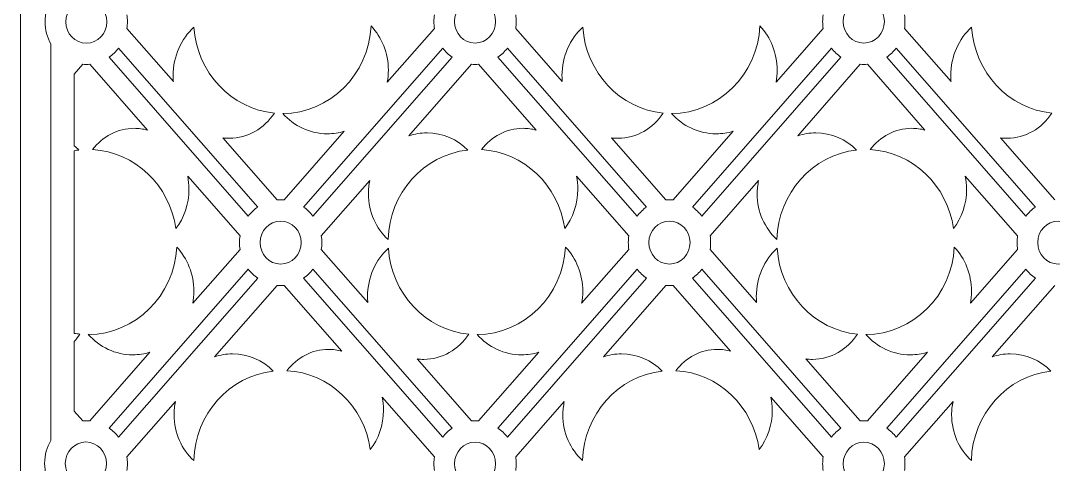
# Model space of a CAD drawing. Header units: centimetres. Extents: x 1.9 to 9.6, y -9.5 to 9.5.
# Drawn here: x 1.857 to 6.612, y -0.994 to 1.05 of the extents above; entities that cross this region are included whole.
import ezdxf

# ---------------------------------------------------------------- set-up
doc = ezdxf.new("R2010")
doc.units = ezdxf.units.CM
doc.header["$MEASUREMENT"] = 0
doc.layers.add('layer 1', color=7, linetype='Continuous')

msp = doc.modelspace()

# ---------------------------------------------------------------- linework, layer by layer
at = {"layer": 'layer 1', "color": 250, "lineweight": 9}
for points, knots in [([(1.85656, 9.5), (1.85656, 9.5), (9.62176, 9.5), (9.62176, 9.5), (9.62176, 9.5), (9.62176, 9.5), (9.62176, -9.5), (9.62176, -9.5), (9.62176, -9.5), (9.62176, -9.5), (1.85656, -9.5), (1.85656, -9.5), (1.85656, -9.5), (1.85656, -9.5), (1.85656, 9.5), (1.85656, 9.5)], [0, 0, 0, 0, 0.2, 0.2, 0.2, 0.2, 0.4, 0.4, 0.4, 0.4, 0.6, 0.6, 0.6, 0.6, 1, 1, 1, 1]), ([(1.99602, 0.94241), (1.97878, 0.97222), (1.96886, 1.00708), (1.96886, 1.04433), (1.96886, 1.04433), (1.96886, 1.08155), (1.97878, 1.11641), (1.99602, 1.14622)], [0, 0, 0, 0, 0.3333333, 0.3333333, 0.3333333, 0.3333333, 1, 1, 1, 1]), ([(2.25376, 1.04433), (2.25376, 0.98994), (2.21122, 0.9456), (2.15906, 0.9456), (2.15906, 0.9456), (2.10687, 0.9456), (2.06431, 0.98994), (2.06431, 1.04433), (2.06431, 1.04433), (2.06431, 1.09869), (2.10687, 1.14303), (2.15906, 1.14303), (2.15906, 1.14303), (2.21122, 1.14303), (2.25376, 1.09869), (2.25376, 1.04433)], [0, 0, 0, 0, 0.2, 0.2, 0.2, 0.2, 0.4, 0.4, 0.4, 0.4, 0.6, 0.6, 0.6, 0.6, 1, 1, 1, 1]), ([(4.04408, 1.04538), (4.04408, 0.99097), (4.00149, 0.94658), (3.94926, 0.94658), (3.94926, 0.94658), (3.89704, 0.94658), (3.85446, 0.99097), (3.85446, 1.04538), (3.85446, 1.04538), (3.85446, 1.0998), (3.89704, 1.14418), (3.94926, 1.14418), (3.94926, 1.14418), (4.00149, 1.14418), (4.04408, 1.0998), (4.04408, 1.04538)], [0, 0, 0, 0, 0.2, 0.2, 0.2, 0.2, 0.4, 0.4, 0.4, 0.4, 0.6, 0.6, 0.6, 0.6, 1, 1, 1, 1]), ([(5.83445, 1.04538), (5.83445, 0.99097), (5.79186, 0.94658), (5.73964, 0.94658), (5.73964, 0.94658), (5.68744, 0.94658), (5.64486, 0.99097), (5.64486, 1.04538), (5.64486, 1.04538), (5.64486, 1.0998), (5.68744, 1.14418), (5.73964, 1.14418), (5.73964, 1.14418), (5.79186, 1.14418), (5.83445, 1.0998), (5.83445, 1.04538)], [0, 0, 0, 0, 0.2, 0.2, 0.2, 0.2, 0.4, 0.4, 0.4, 0.4, 0.6, 0.6, 0.6, 0.6, 1, 1, 1, 1]), ([(2.34579, 1.07658), (2.34735, 1.06642), (2.34816, 1.056), (2.34816, 1.04538), (2.34816, 1.04538), (2.34816, 1.03478), (2.34735, 1.02435), (2.34579, 1.01418)], [0, 0, 0, 0, 0.3333333, 0.3333333, 0.3333333, 0.3333333, 1, 1, 1, 1]), ([(3.76205, 1.01406), (3.76048, 1.02428), (3.75964, 1.03474), (3.75964, 1.04538), (3.75964, 1.04538), (3.75964, 1.05604), (3.76048, 1.06649), (3.76205, 1.0767)], [0, 0, 0, 0, 0.3333333, 0.3333333, 0.3333333, 0.3333333, 1, 1, 1, 1]), ([(4.13651, 1.07658), (4.13804, 1.06642), (4.13889, 1.056), (4.13889, 1.04538), (4.13889, 1.04538), (4.13889, 1.03478), (4.13804, 1.02435), (4.13651, 1.01418)], [0, 0, 0, 0, 0.3333333, 0.3333333, 0.3333333, 0.3333333, 1, 1, 1, 1]), ([(5.55251, 1.01378), (5.55088, 1.02408), (5.55008, 1.03464), (5.55008, 1.04538), (5.55008, 1.04538), (5.55008, 1.05613), (5.55088, 1.0667), (5.55251, 1.07698)], [0, 0, 0, 0, 0.3333333, 0.3333333, 0.3333333, 0.3333333, 1, 1, 1, 1]), ([(5.92688, 1.07658), (5.92845, 1.06642), (5.92926, 1.056), (5.92926, 1.04538), (5.92926, 1.04538), (5.92926, 1.03478), (5.92845, 1.02435), (5.92688, 1.01418)], [0, 0, 0, 0, 0.3333333, 0.3333333, 0.3333333, 0.3333333, 1, 1, 1, 1]), ([(2.56004, 0.76954), (2.55931, 0.77833), (2.55891, 0.7872), (2.55891, 0.7962), (2.55891, 0.7962), (2.55891, 0.88624), (2.5963, 0.96686), (2.65464, 1.01981), (2.65464, 1.01981), (2.6679, 0.8112), (2.82633, 0.64287), (3.02512, 0.62394), (3.02512, 0.62394), (2.97786, 0.55353), (2.90246, 0.5078), (2.81775, 0.5078), (2.81775, 0.5078), (2.80754, 0.5078), (2.79744, 0.50848), (2.78752, 0.50979)], [0, 0, 0, 0, 0.1666667, 0.1666667, 0.1666667, 0.1666667, 0.3333333, 0.3333333, 0.3333333, 0.3333333, 0.5, 0.5, 0.5, 0.5, 0.6666667, 0.6666667, 0.6666667, 0.6666667, 1, 1, 1, 1]), ([(3.34712, 0.54027), (3.32226, 0.53275), (3.29606, 0.52868), (3.26888, 0.52868), (3.26888, 0.52868), (3.18791, 0.52868), (3.11476, 0.5647), (3.06342, 0.62213), (3.06342, 0.62213), (3.28075, 0.62264), (3.45914, 0.80141), (3.47069, 1.02509), (3.47069, 1.02509), (3.51971, 0.97232), (3.54995, 0.90053), (3.54995, 0.8216), (3.54995, 0.8216), (3.54995, 0.8026), (3.54814, 0.78403), (3.54484, 0.76603)], [0, 0, 0, 0, 0.1666667, 0.1666667, 0.1666667, 0.1666667, 0.3333333, 0.3333333, 0.3333333, 0.3333333, 0.5, 0.5, 0.5, 0.5, 0.6666667, 0.6666667, 0.6666667, 0.6666667, 1, 1, 1, 1]), ([(4.35072, 0.76954), (4.35, 0.77833), (4.34963, 0.7872), (4.34963, 0.7962), (4.34963, 0.7962), (4.34963, 0.88624), (4.38699, 0.96686), (4.4453, 1.01981), (4.4453, 1.01981), (4.45859, 0.8112), (4.617, 0.64287), (4.81584, 0.62394), (4.81584, 0.62394), (4.76856, 0.55353), (4.69312, 0.5078), (4.60844, 0.5078), (4.60844, 0.5078), (4.59823, 0.5078), (4.58816, 0.50848), (4.57824, 0.50979)], [0, 0, 0, 0, 0.1666667, 0.1666667, 0.1666667, 0.1666667, 0.3333333, 0.3333333, 0.3333333, 0.3333333, 0.5, 0.5, 0.5, 0.5, 0.6666667, 0.6666667, 0.6666667, 0.6666667, 1, 1, 1, 1]), ([(5.13782, 0.54027), (5.11298, 0.53275), (5.0867, 0.52868), (5.05958, 0.52868), (5.05958, 0.52868), (4.9786, 0.52868), (4.90549, 0.5647), (4.85411, 0.62213), (4.85411, 0.62213), (5.07144, 0.62264), (5.24984, 0.80141), (5.26141, 1.02509), (5.26141, 1.02509), (5.31041, 0.97232), (5.34061, 0.90053), (5.34061, 0.8216), (5.34061, 0.8216), (5.34061, 0.8026), (5.33886, 0.78403), (5.3355, 0.76603)], [0, 0, 0, 0, 0.1666667, 0.1666667, 0.1666667, 0.1666667, 0.3333333, 0.3333333, 0.3333333, 0.3333333, 0.5, 0.5, 0.5, 0.5, 0.6666667, 0.6666667, 0.6666667, 0.6666667, 1, 1, 1, 1]), ([(6.14113, 0.76954), (6.1404, 0.77833), (6.14, 0.7872), (6.14, 0.7962), (6.14, 0.7962), (6.14, 0.88624), (6.17739, 0.96686), (6.23574, 1.01981), (6.23574, 1.01981), (6.249, 0.8112), (6.40743, 0.64287), (6.60622, 0.62394), (6.60622, 0.62394), (6.55896, 0.55353), (6.48355, 0.5078), (6.39884, 0.5078), (6.39884, 0.5078), (6.38863, 0.5078), (6.37853, 0.50848), (6.36861, 0.50979)], [0, 0, 0, 0, 0.1666667, 0.1666667, 0.1666667, 0.1666667, 0.3333333, 0.3333333, 0.3333333, 0.3333333, 0.5, 0.5, 0.5, 0.5, 0.6666667, 0.6666667, 0.6666667, 0.6666667, 1, 1, 1, 1]), ([(2.10313, 0.47336), (2.10313, 0.47336), (2.10313, 0.80376), (2.10313, 0.80376), (2.10313, 0.80376), (2.10313, 0.80376), (2.14236, 0.84851), (2.14236, 0.84851)], [0, 0, 0, 0, 0.3333333, 0.3333333, 0.3333333, 0.3333333, 1, 1, 1, 1]), ([(2.14236, 0.84851), (2.14769, 0.84803), (2.15308, 0.84777), (2.15857, 0.84777), (2.15857, 0.84777), (2.16402, 0.84777), (2.16945, 0.84803), (2.17478, 0.84851)], [0, 0, 0, 0, 0.3333333, 0.3333333, 0.3333333, 0.3333333, 1, 1, 1, 1]), ([(3.96548, 0.84851), (3.96012, 0.84803), (3.95472, 0.84777), (3.94926, 0.84777), (3.94926, 0.84777), (3.9438, 0.84777), (3.93838, 0.84803), (3.93302, 0.84851)], [0, 0, 0, 0, 0.3333333, 0.3333333, 0.3333333, 0.3333333, 1, 1, 1, 1]), ([(5.75588, 0.84851), (5.75054, 0.84803), (5.74512, 0.84777), (5.73964, 0.84777), (5.73964, 0.84777), (5.73418, 0.84777), (5.72878, 0.84803), (5.72344, 0.84851)], [0, 0, 0, 0, 0.3333333, 0.3333333, 0.3333333, 0.3333333, 1, 1, 1, 1]), ([(2.44004, 0.54564), (2.42061, 0.55099), (2.40033, 0.55385), (2.37944, 0.55385), (2.37944, 0.55385), (2.30285, 0.55385), (2.23409, 0.51563), (2.18773, 0.4555), (2.18773, 0.4555), (2.38335, 0.44527), (2.5435, 0.2906), (2.57152, 0.09215), (2.57152, 0.09215), (2.60909, 0.14112), (2.63179, 0.20449), (2.63179, 0.27356), (2.63179, 0.27356), (2.63179, 0.29408), (2.62978, 0.31405), (2.62598, 0.33332)], [0, 0, 0, 0, 0.1666667, 0.1666667, 0.1666667, 0.1666667, 0.3333333, 0.3333333, 0.3333333, 0.3333333, 0.5, 0.5, 0.5, 0.5, 0.6666667, 0.6666667, 0.6666667, 0.6666667, 1, 1, 1, 1]), ([(3.64458, 0.51915), (3.67087, 0.5281), (3.69895, 0.53296), (3.72802, 0.53296), (3.72802, 0.53296), (3.80072, 0.53296), (3.86687, 0.50273), (3.91547, 0.45374), (3.91547, 0.45374), (3.7136, 0.43194), (3.55456, 0.25599), (3.54913, 0.04132), (3.54913, 0.04132), (3.49337, 0.09295), (3.45816, 0.16812), (3.45816, 0.25163), (3.45816, 0.25163), (3.45816, 0.27302), (3.46047, 0.29386), (3.46482, 0.31389)], [0, 0, 0, 0, 0.1666667, 0.1666667, 0.1666667, 0.1666667, 0.3333333, 0.3333333, 0.3333333, 0.3333333, 0.5, 0.5, 0.5, 0.5, 0.6666667, 0.6666667, 0.6666667, 0.6666667, 1, 1, 1, 1]), ([(4.41667, 0.33332), (4.42048, 0.31405), (4.42247, 0.29408), (4.42247, 0.27356), (4.42247, 0.27356), (4.42247, 0.20449), (4.39976, 0.14112), (4.36222, 0.09215), (4.36222, 0.09215), (4.33419, 0.2906), (4.17405, 0.44527), (3.97842, 0.4555), (3.97842, 0.4555), (4.02476, 0.51563), (4.09354, 0.55385), (4.1701, 0.55385), (4.1701, 0.55385), (4.19099, 0.55385), (4.21129, 0.55099), (4.23074, 0.54564)], [0, 0, 0, 0, 0.1666667, 0.1666667, 0.1666667, 0.1666667, 0.3333333, 0.3333333, 0.3333333, 0.3333333, 0.5, 0.5, 0.5, 0.5, 0.6666667, 0.6666667, 0.6666667, 0.6666667, 1, 1, 1, 1]), ([(5.43498, 0.51915), (5.4613, 0.5281), (5.48933, 0.53296), (5.51845, 0.53296), (5.51845, 0.53296), (5.59115, 0.53296), (5.65724, 0.50273), (5.70587, 0.45374), (5.70587, 0.45374), (5.504, 0.43194), (5.34496, 0.25599), (5.33956, 0.04132), (5.33956, 0.04132), (5.28381, 0.09295), (5.24852, 0.16812), (5.24852, 0.25163), (5.24852, 0.25163), (5.24852, 0.27302), (5.25085, 0.29386), (5.25523, 0.31389)], [0, 0, 0, 0, 0.1666667, 0.1666667, 0.1666667, 0.1666667, 0.3333333, 0.3333333, 0.3333333, 0.3333333, 0.5, 0.5, 0.5, 0.5, 0.6666667, 0.6666667, 0.6666667, 0.6666667, 1, 1, 1, 1]), ([(6.20707, 0.33332), (6.21084, 0.31405), (6.21288, 0.29408), (6.21288, 0.27356), (6.21288, 0.27356), (6.21288, 0.20449), (6.19019, 0.14112), (6.15262, 0.09215), (6.15262, 0.09215), (6.12456, 0.2906), (5.96447, 0.44527), (5.76882, 0.4555), (5.76882, 0.4555), (5.81518, 0.51563), (5.88394, 0.55385), (5.96053, 0.55385), (5.96053, 0.55385), (5.98142, 0.55385), (6.0017, 0.55099), (6.02114, 0.54564)], [0, 0, 0, 0, 0.1666667, 0.1666667, 0.1666667, 0.1666667, 0.3333333, 0.3333333, 0.3333333, 0.3333333, 0.5, 0.5, 0.5, 0.5, 0.6666667, 0.6666667, 0.6666667, 0.6666667, 1, 1, 1, 1]), ([(2.10313, 0.45077), (2.1103, 0.45196), (2.11749, 0.45296), (2.12477, 0.45374), (2.12477, 0.45374), (2.11789, 0.46067), (2.11067, 0.46723), (2.10313, 0.47336)], [0, 0, 0, 0, 0.3333333, 0.3333333, 0.3333333, 0.3333333, 1, 1, 1, 1]), ([(3.03774, 0.22407), (3.04311, 0.22455), (3.04851, 0.22481), (3.05396, 0.22481), (3.05396, 0.22481), (3.05945, 0.22481), (3.06484, 0.22455), (3.07021, 0.22407)], [0, 0, 0, 0, 0.3333333, 0.3333333, 0.3333333, 0.3333333, 1, 1, 1, 1]), ([(4.82843, 0.22407), (4.83377, 0.22455), (4.8392, 0.22481), (4.84465, 0.22481), (4.84465, 0.22481), (4.85013, 0.22481), (4.85553, 0.22455), (4.86087, 0.22407)], [0, 0, 0, 0, 0.3333333, 0.3333333, 0.3333333, 0.3333333, 1, 1, 1, 1]), ([(3.14877, 0.0272), (3.14877, -0.02721), (3.10618, -0.0716), (3.05396, -0.0716), (3.05396, -0.0716), (3.00174, -0.0716), (2.95915, -0.02721), (2.95915, 0.0272), (2.95915, 0.0272), (2.95915, 0.08163), (3.00174, 0.12602), (3.05396, 0.12602), (3.05396, 0.12602), (3.10618, 0.12602), (3.14877, 0.08163), (3.14877, 0.0272)], [0, 0, 0, 0, 0.2, 0.2, 0.2, 0.2, 0.4, 0.4, 0.4, 0.4, 0.6, 0.6, 0.6, 0.6, 1, 1, 1, 1]), ([(4.93947, 0.0272), (4.93947, -0.02721), (4.89687, -0.0716), (4.84465, -0.0716), (4.84465, -0.0716), (4.79247, -0.0716), (4.74987, -0.02721), (4.74987, 0.0272), (4.74987, 0.0272), (4.74987, 0.08163), (4.79247, 0.12602), (4.84465, 0.12602), (4.84465, 0.12602), (4.89687, 0.12602), (4.93947, 0.08163), (4.93947, 0.0272)], [0, 0, 0, 0, 0.2, 0.2, 0.2, 0.2, 0.4, 0.4, 0.4, 0.4, 0.6, 0.6, 0.6, 0.6, 1, 1, 1, 1]), ([(6.72987, 0.0272), (6.72987, -0.02721), (6.68728, -0.0716), (6.63505, -0.0716), (6.63505, -0.0716), (6.58283, -0.0716), (6.54025, -0.02721), (6.54025, 0.0272), (6.54025, 0.0272), (6.54025, 0.08163), (6.58283, 0.12602), (6.63505, 0.12602), (6.63505, 0.12602), (6.68728, 0.12602), (6.72987, 0.08163), (6.72987, 0.0272)], [0, 0, 0, 0, 0.2, 0.2, 0.2, 0.2, 0.4, 0.4, 0.4, 0.4, 0.6, 0.6, 0.6, 0.6, 1, 1, 1, 1]), ([(2.86674, 0.0584), (2.86518, 0.04824), (2.86434, 0.03782), (2.86434, 0.0272), (2.86434, 0.0272), (2.86434, 0.01658), (2.86518, 0.00617), (2.86674, -0.004)], [0, 0, 0, 0, 0.3333333, 0.3333333, 0.3333333, 0.3333333, 1, 1, 1, 1]), ([(3.24118, 0.05853), (3.24277, 0.04832), (3.24358, 0.03786), (3.24358, 0.0272), (3.24358, 0.0272), (3.24358, 0.01656), (3.24277, 0.00608), (3.24118, -0.00412)], [0, 0, 0, 0, 0.3333333, 0.3333333, 0.3333333, 0.3333333, 1, 1, 1, 1]), ([(4.65744, -0.004), (4.65587, 0.00617), (4.65507, 0.01658), (4.65507, 0.0272), (4.65507, 0.0272), (4.65507, 0.03782), (4.65587, 0.04824), (4.65744, 0.05842)], [0, 0, 0, 0, 0.3333333, 0.3333333, 0.3333333, 0.3333333, 1, 1, 1, 1]), ([(5.03181, 0.05879), (5.03343, 0.0485), (5.03427, 0.03795), (5.03427, 0.0272), (5.03427, 0.0272), (5.03427, 0.01645), (5.03343, 0.0059), (5.03181, -0.00439)], [0, 0, 0, 0, 0.3333333, 0.3333333, 0.3333333, 0.3333333, 1, 1, 1, 1]), ([(6.44784, -0.004), (6.44627, 0.00617), (6.44543, 0.01658), (6.44543, 0.0272), (6.44543, 0.0272), (6.44543, 0.03782), (6.44627, 0.04824), (6.44784, 0.0584)], [0, 0, 0, 0, 0.3333333, 0.3333333, 0.3333333, 0.3333333, 1, 1, 1, 1]), ([(2.64942, -0.25215), (2.65275, -0.23415), (2.65452, -0.21558), (2.65452, -0.19659), (2.65452, -0.19659), (2.65452, -0.11765), (2.6243, -0.04585), (2.5753, 0.00691), (2.5753, 0.00691), (2.56375, -0.21678), (2.38532, -0.39554), (2.168, -0.39605), (2.168, -0.39605), (2.21938, -0.45346), (2.29252, -0.4895), (2.37347, -0.4895), (2.37347, -0.4895), (2.40062, -0.4895), (2.42687, -0.48544), (2.45173, -0.47789)], [0, 0, 0, 0, 0.1666667, 0.1666667, 0.1666667, 0.1666667, 0.3333333, 0.3333333, 0.3333333, 0.3333333, 0.5, 0.5, 0.5, 0.5, 0.6666667, 0.6666667, 0.6666667, 0.6666667, 1, 1, 1, 1]), ([(3.45531, -0.24864), (3.45462, -0.23985), (3.45421, -0.23097), (3.45421, -0.22198), (3.45421, -0.22198), (3.45421, -0.13193), (3.49157, -0.05132), (3.54992, 0.00163), (3.54992, 0.00163), (3.56318, -0.20698), (3.72161, -0.37531), (3.92043, -0.39425), (3.92043, -0.39425), (3.87313, -0.46466), (3.79774, -0.51039), (3.71305, -0.51039), (3.71305, -0.51039), (3.70284, -0.51039), (3.69274, -0.50969), (3.68282, -0.50841)], [0, 0, 0, 0, 0.1666667, 0.1666667, 0.1666667, 0.1666667, 0.3333333, 0.3333333, 0.3333333, 0.3333333, 0.5, 0.5, 0.5, 0.5, 0.6666667, 0.6666667, 0.6666667, 0.6666667, 1, 1, 1, 1]), ([(4.24239, -0.47789), (4.21756, -0.48544), (4.19131, -0.4895), (4.16418, -0.4895), (4.16418, -0.4895), (4.08318, -0.4895), (4.01007, -0.45346), (3.95872, -0.39605), (3.95872, -0.39605), (4.17602, -0.39554), (4.35444, -0.21678), (4.36599, 0.00691), (4.36599, 0.00691), (4.41502, -0.04585), (4.44522, -0.11765), (4.44522, -0.19659), (4.44522, -0.19659), (4.44522, -0.21558), (4.44345, -0.23415), (4.44011, -0.25215)], [0, 0, 0, 0, 0.1666667, 0.1666667, 0.1666667, 0.1666667, 0.3333333, 0.3333333, 0.3333333, 0.3333333, 0.5, 0.5, 0.5, 0.5, 0.6666667, 0.6666667, 0.6666667, 0.6666667, 1, 1, 1, 1]), ([(5.24574, -0.24864), (5.24499, -0.23985), (5.24461, -0.23097), (5.24461, -0.22198), (5.24461, -0.22198), (5.24461, -0.13193), (5.282, -0.05132), (5.34032, 0.00163), (5.34032, 0.00163), (5.35358, -0.20698), (5.51201, -0.37531), (5.71083, -0.39425), (5.71083, -0.39425), (5.66357, -0.46466), (5.58814, -0.51039), (5.50342, -0.51039), (5.50342, -0.51039), (5.49321, -0.51039), (5.48314, -0.50969), (5.47322, -0.50841)], [0, 0, 0, 0, 0.1666667, 0.1666667, 0.1666667, 0.1666667, 0.3333333, 0.3333333, 0.3333333, 0.3333333, 0.5, 0.5, 0.5, 0.5, 0.6666667, 0.6666667, 0.6666667, 0.6666667, 1, 1, 1, 1]), ([(6.03283, -0.47789), (6.00794, -0.48544), (5.98171, -0.4895), (5.95455, -0.4895), (5.95455, -0.4895), (5.87361, -0.4895), (5.80047, -0.45346), (5.74909, -0.39605), (5.74909, -0.39605), (5.96642, -0.39554), (6.14485, -0.21678), (6.15639, 0.00691), (6.15639, 0.00691), (6.2054, -0.04585), (6.23562, -0.11765), (6.23562, -0.19659), (6.23562, -0.19659), (6.23562, -0.21558), (6.23385, -0.23415), (6.23052, -0.25215)], [0, 0, 0, 0, 0.1666667, 0.1666667, 0.1666667, 0.1666667, 0.3333333, 0.3333333, 0.3333333, 0.3333333, 0.5, 0.5, 0.5, 0.5, 0.6666667, 0.6666667, 0.6666667, 0.6666667, 1, 1, 1, 1]), ([(3.07027, -0.16966), (3.06489, -0.17014), (3.05947, -0.1704), (3.05396, -0.1704), (3.05396, -0.1704), (3.04848, -0.1704), (3.04305, -0.17014), (3.03765, -0.16966)], [0, 0, 0, 0, 0.3333333, 0.3333333, 0.3333333, 0.3333333, 1, 1, 1, 1]), ([(4.86099, -0.16968), (4.85559, -0.17015), (4.85013, -0.1704), (4.84465, -0.1704), (4.84465, -0.1704), (4.83917, -0.1704), (4.83371, -0.17015), (4.82835, -0.16968)], [0, 0, 0, 0, 0.3333333, 0.3333333, 0.3333333, 0.3333333, 1, 1, 1, 1]), ([(2.10313, -0.42806), (2.11276, -0.41758), (2.12166, -0.40626), (2.12973, -0.39425), (2.12973, -0.39425), (2.12077, -0.3934), (2.11192, -0.39222), (2.10313, -0.39079)], [0, 0, 0, 0, 0.3333333, 0.3333333, 0.3333333, 0.3333333, 1, 1, 1, 1]), ([(3.5214, -0.68475), (3.52517, -0.70401), (3.5272, -0.724), (3.5272, -0.7445), (3.5272, -0.7445), (3.5272, -0.81358), (3.50449, -0.87695), (3.46695, -0.92592), (3.46695, -0.92592), (3.43889, -0.72747), (3.27878, -0.57281), (3.08314, -0.56258), (3.08314, -0.56258), (3.12948, -0.50246), (3.19826, -0.46422), (3.27483, -0.46422), (3.27483, -0.46422), (3.29571, -0.46422), (3.316, -0.46707), (3.33543, -0.47244)], [0, 0, 0, 0, 0.1666667, 0.1666667, 0.1666667, 0.1666667, 0.3333333, 0.3333333, 0.3333333, 0.3333333, 0.5, 0.5, 0.5, 0.5, 0.6666667, 0.6666667, 0.6666667, 0.6666667, 1, 1, 1, 1]), ([(5.31206, -0.68475), (5.31586, -0.70401), (5.31786, -0.724), (5.31786, -0.7445), (5.31786, -0.7445), (5.31786, -0.81358), (5.29518, -0.87695), (5.25763, -0.92592), (5.25763, -0.92592), (5.22958, -0.72747), (5.06946, -0.57281), (4.87384, -0.56258), (4.87384, -0.56258), (4.92017, -0.50246), (4.98893, -0.46422), (5.06552, -0.46422), (5.06552, -0.46422), (5.08641, -0.46422), (5.10672, -0.46707), (5.12615, -0.47244)], [0, 0, 0, 0, 0.1666667, 0.1666667, 0.1666667, 0.1666667, 0.3333333, 0.3333333, 0.3333333, 0.3333333, 0.5, 0.5, 0.5, 0.5, 0.6666667, 0.6666667, 0.6666667, 0.6666667, 1, 1, 1, 1]), ([(2.7493, -0.49893), (2.77559, -0.48996), (2.80364, -0.4851), (2.83275, -0.4851), (2.83275, -0.4851), (2.90545, -0.4851), (2.97157, -0.51533), (3.02016, -0.56432), (3.02016, -0.56432), (2.81833, -0.58614), (2.65929, -0.76209), (2.65386, -0.97674), (2.65386, -0.97674), (2.5981, -0.92514), (2.56285, -0.84994), (2.56285, -0.76643), (2.56285, -0.76643), (2.56285, -0.74505), (2.56517, -0.72422), (2.56952, -0.70419)], [0, 0, 0, 0, 0.1666667, 0.1666667, 0.1666667, 0.1666667, 0.3333333, 0.3333333, 0.3333333, 0.3333333, 0.5, 0.5, 0.5, 0.5, 0.6666667, 0.6666667, 0.6666667, 0.6666667, 1, 1, 1, 1]), ([(4.54, -0.49893), (4.56629, -0.48996), (4.59434, -0.4851), (4.62344, -0.4851), (4.62344, -0.4851), (4.69614, -0.4851), (4.76226, -0.51533), (4.81086, -0.56432), (4.81086, -0.56432), (4.60899, -0.58614), (4.44998, -0.76209), (4.44455, -0.97674), (4.44455, -0.97674), (4.3888, -0.92514), (4.35354, -0.84994), (4.35354, -0.76643), (4.35354, -0.76643), (4.35354, -0.74505), (4.35586, -0.72422), (4.36024, -0.70419)], [0, 0, 0, 0, 0.1666667, 0.1666667, 0.1666667, 0.1666667, 0.3333333, 0.3333333, 0.3333333, 0.3333333, 0.5, 0.5, 0.5, 0.5, 0.6666667, 0.6666667, 0.6666667, 0.6666667, 1, 1, 1, 1]), ([(6.33037, -0.49893), (6.35669, -0.48996), (6.38474, -0.4851), (6.41387, -0.4851), (6.41387, -0.4851), (6.48652, -0.4851), (6.55266, -0.51533), (6.60128, -0.56432), (6.60128, -0.56432), (6.39942, -0.58614), (6.24038, -0.76209), (6.23492, -0.97674), (6.23492, -0.97674), (6.1792, -0.92514), (6.14395, -0.84994), (6.14395, -0.76643), (6.14395, -0.76643), (6.14395, -0.74505), (6.14627, -0.72422), (6.15062, -0.70419)], [0, 0, 0, 0, 0.1666667, 0.1666667, 0.1666667, 0.1666667, 0.3333333, 0.3333333, 0.3333333, 0.3333333, 0.5, 0.5, 0.5, 0.5, 0.6666667, 0.6666667, 0.6666667, 0.6666667, 1, 1, 1, 1]), ([(2.17488, -0.79401), (2.1695, -0.79353), (2.16406, -0.79326), (2.15857, -0.79326), (2.15857, -0.79326), (2.15306, -0.79326), (2.14764, -0.79353), (2.14224, -0.79401)], [0, 0, 0, 0, 0.3333333, 0.3333333, 0.3333333, 0.3333333, 1, 1, 1, 1]), ([(3.93296, -0.79401), (3.93832, -0.79353), (3.94375, -0.79326), (3.94926, -0.79326), (3.94926, -0.79326), (3.95474, -0.79326), (3.96017, -0.79353), (3.96556, -0.79401)], [0, 0, 0, 0, 0.3333333, 0.3333333, 0.3333333, 0.3333333, 1, 1, 1, 1]), ([(5.72333, -0.79401), (5.72873, -0.79353), (5.73418, -0.79326), (5.73964, -0.79326), (5.73964, -0.79326), (5.74514, -0.79326), (5.7506, -0.79353), (5.75597, -0.79401)], [0, 0, 0, 0, 0.3333333, 0.3333333, 0.3333333, 0.3333333, 1, 1, 1, 1]), ([(1.99602, -1.09526), (1.97748, -1.06467), (1.96671, -1.02847), (1.96671, -0.98972), (1.96671, -0.98972), (1.96671, -0.95098), (1.97748, -0.91478), (1.99602, -0.8842)], [0, 0, 0, 0, 0.3333333, 0.3333333, 0.3333333, 0.3333333, 1, 1, 1, 1]), ([(2.25161, -0.98972), (2.25161, -1.04411), (2.20908, -1.08844), (2.15692, -1.08844), (2.15692, -1.08844), (2.10473, -1.08844), (2.06217, -1.04411), (2.06217, -0.98972), (2.06217, -0.98972), (2.06217, -0.93535), (2.10473, -0.89101), (2.15692, -0.89101), (2.15692, -0.89101), (2.20908, -0.89101), (2.25161, -0.93535), (2.25161, -0.98972)], [0, 0, 0, 0, 0.2, 0.2, 0.2, 0.2, 0.4, 0.4, 0.4, 0.4, 0.6, 0.6, 0.6, 0.6, 1, 1, 1, 1]), ([(4.04408, -0.99087), (4.04408, -1.04529), (4.00149, -1.08966), (3.94926, -1.08966), (3.94926, -1.08966), (3.89704, -1.08966), (3.85446, -1.04529), (3.85446, -0.99087), (3.85446, -0.99087), (3.85446, -0.93645), (3.89704, -0.89206), (3.94926, -0.89206), (3.94926, -0.89206), (4.00149, -0.89206), (4.04408, -0.93645), (4.04408, -0.99087)], [0, 0, 0, 0, 0.2, 0.2, 0.2, 0.2, 0.4, 0.4, 0.4, 0.4, 0.6, 0.6, 0.6, 0.6, 1, 1, 1, 1]), ([(5.83445, -0.99087), (5.83445, -1.04529), (5.79186, -1.08966), (5.73964, -1.08966), (5.73964, -1.08966), (5.68744, -1.08966), (5.64486, -1.04529), (5.64486, -0.99087), (5.64486, -0.99087), (5.64486, -0.93645), (5.68744, -0.89206), (5.73964, -0.89206), (5.73964, -0.89206), (5.79186, -0.89206), (5.83445, -0.93645), (5.83445, -0.99087)], [0, 0, 0, 0, 0.2, 0.2, 0.2, 0.2, 0.4, 0.4, 0.4, 0.4, 0.6, 0.6, 0.6, 0.6, 1, 1, 1, 1]), ([(2.34579, -0.95967), (2.34735, -0.96985), (2.34816, -0.98026), (2.34816, -0.99087), (2.34816, -0.99087), (2.34816, -1.00149), (2.34735, -1.01191), (2.34579, -1.02207)], [0, 0, 0, 0, 0.3333333, 0.3333333, 0.3333333, 0.3333333, 1, 1, 1, 1]), ([(3.76205, -1.02219), (3.76048, -1.01199), (3.75964, -1.00153), (3.75964, -0.99087), (3.75964, -0.99087), (3.75964, -0.98021), (3.76048, -0.96976), (3.76205, -0.95957)], [0, 0, 0, 0, 0.3333333, 0.3333333, 0.3333333, 0.3333333, 1, 1, 1, 1]), ([(4.13647, -0.95967), (4.13804, -0.96985), (4.13889, -0.98026), (4.13889, -0.99087), (4.13889, -0.99087), (4.13889, -1.00149), (4.13804, -1.0119), (4.13647, -1.02207)], [0, 0, 0, 0, 0.3333333, 0.3333333, 0.3333333, 0.3333333, 1, 1, 1, 1]), ([(5.55251, -1.02247), (5.55088, -1.01217), (5.55008, -1.00161), (5.55008, -0.99087), (5.55008, -0.99087), (5.55008, -0.98011), (5.55088, -0.96957), (5.55251, -0.95927)], [0, 0, 0, 0, 0.3333333, 0.3333333, 0.3333333, 0.3333333, 1, 1, 1, 1]), ([(5.92688, -0.95967), (5.92845, -0.96985), (5.92926, -0.98026), (5.92926, -0.99087), (5.92926, -0.99087), (5.92926, -1.00149), (5.92845, -1.01191), (5.92688, -1.02207)], [0, 0, 0, 0, 0.3333333, 0.3333333, 0.3333333, 0.3333333, 1, 1, 1, 1])]:
    msp.add_open_spline(points, degree=3, knots=knots, dxfattribs=at)
for points in [[(2.34579, 1.01418), (2.34579, 1.01418), (2.56004, 0.76954), (2.56004, 0.76954)], [(3.54484, 0.76603), (3.54484, 0.76603), (3.76205, 1.01406), (3.76205, 1.01406)], [(4.13651, 1.01418), (4.13651, 1.01418), (4.35072, 0.76954), (4.35072, 0.76954)], [(5.3355, 0.76603), (5.3355, 0.76603), (5.55251, 1.01378), (5.55251, 1.01378)], [(5.92688, 1.01418), (5.92688, 1.01418), (6.14113, 0.76954), (6.14113, 0.76954)], [(1.99602, -0.8842), (1.99602, -0.8842), (1.99602, 0.94241), (1.99602, 0.94241)], [(2.30754, 0.9234), (2.29522, 0.90708), (2.28048, 0.89282), (2.26388, 0.88122)], [(2.94865, 0.19138), (2.94865, 0.19138), (2.30754, 0.9234), (2.30754, 0.9234)], [(3.80032, 0.92334), (3.80032, 0.92334), (3.15927, 0.19138), (3.15927, 0.19138)], [(3.84395, 0.88122), (3.82736, 0.89281), (3.81264, 0.90704), (3.80032, 0.92334)], [(4.09827, 0.9234), (4.08591, 0.90708), (4.07117, 0.89282), (4.05458, 0.88122)], [(4.73934, 0.19138), (4.73934, 0.19138), (4.09827, 0.9234), (4.09827, 0.9234)], [(5.59087, 0.92316), (5.59087, 0.92316), (4.94999, 0.19138), (4.94999, 0.19138)], [(5.63432, 0.88122), (5.61785, 0.89276), (5.60316, 0.90694), (5.59087, 0.92316)], [(5.88864, 0.9234), (5.87631, 0.90708), (5.86154, 0.89282), (5.84498, 0.88122)], [(6.52975, 0.19138), (6.52975, 0.19138), (5.88864, 0.9234), (5.88864, 0.9234)], [(2.26388, 0.88122), (2.26388, 0.88122), (2.90496, 0.14918), (2.90496, 0.14918)], [(3.20291, 0.14926), (3.20291, 0.14926), (3.84395, 0.88122), (3.84395, 0.88122)], [(4.05458, 0.88122), (4.05458, 0.88122), (4.69567, 0.14918), (4.69567, 0.14918)], [(4.99345, 0.14943), (4.99345, 0.14943), (5.63432, 0.88122), (5.63432, 0.88122)], [(5.84498, 0.88122), (5.84498, 0.88122), (6.48605, 0.14918), (6.48605, 0.14918)], [(2.17478, 0.84851), (2.17478, 0.84851), (2.44004, 0.54564), (2.44004, 0.54564)], [(3.93302, 0.84851), (3.93302, 0.84851), (3.64458, 0.51915), (3.64458, 0.51915)], [(4.23074, 0.54564), (4.23074, 0.54564), (3.96548, 0.84851), (3.96548, 0.84851)], [(5.72344, 0.84851), (5.72344, 0.84851), (5.43498, 0.51915), (5.43498, 0.51915)], [(6.02114, 0.54564), (6.02114, 0.54564), (5.75588, 0.84851), (5.75588, 0.84851)], [(3.07021, 0.22407), (3.07021, 0.22407), (3.34712, 0.54027), (3.34712, 0.54027)], [(4.86087, 0.22407), (4.86087, 0.22407), (5.13782, 0.54027), (5.13782, 0.54027)], [(2.78752, 0.50979), (2.78752, 0.50979), (3.03774, 0.22407), (3.03774, 0.22407)], [(4.57824, 0.50979), (4.57824, 0.50979), (4.82843, 0.22407), (4.82843, 0.22407)], [(6.36861, 0.50979), (6.36861, 0.50979), (6.61884, 0.22407), (6.61884, 0.22407)], [(2.10313, -0.39079), (2.10313, -0.39079), (2.10313, 0.45077), (2.10313, 0.45077)], [(2.62598, 0.33332), (2.62598, 0.33332), (2.86674, 0.0584), (2.86674, 0.0584)], [(4.65744, 0.05842), (4.65744, 0.05842), (4.41667, 0.33332), (4.41667, 0.33332)], [(6.44784, 0.0584), (6.44784, 0.0584), (6.20707, 0.33332), (6.20707, 0.33332)], [(3.46482, 0.31389), (3.46482, 0.31389), (3.24118, 0.05853), (3.24118, 0.05853)], [(5.25523, 0.31389), (5.25523, 0.31389), (5.03181, 0.05879), (5.03181, 0.05879)], [(2.90496, 0.14918), (2.91731, 0.16549), (2.93205, 0.17978), (2.94865, 0.19138)], [(3.15927, 0.19138), (3.17587, 0.17979), (3.19058, 0.16556), (3.20291, 0.14926)], [(4.69567, 0.14918), (4.70801, 0.16549), (4.72275, 0.17978), (4.73934, 0.19138)], [(4.94999, 0.19138), (4.96647, 0.17984), (4.98115, 0.16565), (4.99345, 0.14943)], [(6.48605, 0.14918), (6.49841, 0.16549), (6.51315, 0.17976), (6.52975, 0.19138)], [(2.86674, -0.004), (2.86674, -0.004), (2.64942, -0.25215), (2.64942, -0.25215)], [(3.24118, -0.00412), (3.24118, -0.00412), (3.45531, -0.24864), (3.45531, -0.24864)], [(4.44011, -0.25215), (4.44011, -0.25215), (4.65744, -0.004), (4.65744, -0.004)], [(5.03181, -0.00439), (5.03181, -0.00439), (5.24574, -0.24864), (5.24574, -0.24864)], [(6.23052, -0.25215), (6.23052, -0.25215), (6.44784, -0.004), (6.44784, -0.004)], [(2.90496, -0.09476), (2.90496, -0.09476), (2.26394, -0.82675), (2.26394, -0.82675)], [(2.94859, -0.13692), (2.93203, -0.12533), (2.91729, -0.11108), (2.90496, -0.09476)], [(3.20291, -0.09485), (3.19061, -0.11112), (3.17587, -0.12534), (3.15933, -0.13692)], [(3.8439, -0.82675), (3.8439, -0.82675), (3.20291, -0.09485), (3.20291, -0.09485)], [(4.69567, -0.09478), (4.69567, -0.09478), (4.05464, -0.82675), (4.05464, -0.82675)], [(4.73929, -0.13693), (4.72271, -0.12533), (4.70798, -0.11108), (4.69567, -0.09478)], [(4.99345, -0.09502), (4.98118, -0.11123), (4.96653, -0.12539), (4.95005, -0.13693)], [(5.63426, -0.82675), (5.63426, -0.82675), (4.99345, -0.09502), (4.99345, -0.09502)], [(6.48605, -0.09476), (6.48605, -0.09476), (5.84504, -0.82675), (5.84504, -0.82675)], [(6.52969, -0.13692), (6.51312, -0.12533), (6.49841, -0.11108), (6.48605, -0.09476)], [(2.30754, -0.86889), (2.30754, -0.86889), (2.94859, -0.13692), (2.94859, -0.13692)], [(3.15933, -0.13692), (3.15933, -0.13692), (3.80032, -0.86883), (3.80032, -0.86883)], [(4.09827, -0.86889), (4.09827, -0.86889), (4.73929, -0.13693), (4.73929, -0.13693)], [(4.95005, -0.13693), (4.95005, -0.13693), (5.59087, -0.86865), (5.59087, -0.86865)], [(5.88864, -0.86889), (5.88864, -0.86889), (6.52969, -0.13692), (6.52969, -0.13692)], [(3.03765, -0.16966), (3.03765, -0.16966), (2.7493, -0.49893), (2.7493, -0.49893)], [(3.33543, -0.47244), (3.33543, -0.47244), (3.07027, -0.16966), (3.07027, -0.16966)], [(4.82835, -0.16968), (4.82835, -0.16968), (4.54, -0.49893), (4.54, -0.49893)], [(5.12615, -0.47244), (5.12615, -0.47244), (4.86099, -0.16968), (4.86099, -0.16968)], [(6.61875, -0.16966), (6.61875, -0.16966), (6.33037, -0.49893), (6.33037, -0.49893)], [(2.10313, -0.74936), (2.10313, -0.74936), (2.10313, -0.42806), (2.10313, -0.42806)], [(2.45173, -0.47789), (2.45173, -0.47789), (2.17488, -0.79401), (2.17488, -0.79401)], [(3.68282, -0.50841), (3.68282, -0.50841), (3.93296, -0.79401), (3.93296, -0.79401)], [(3.96556, -0.79401), (3.96556, -0.79401), (4.24239, -0.47789), (4.24239, -0.47789)], [(5.47322, -0.50841), (5.47322, -0.50841), (5.72333, -0.79401), (5.72333, -0.79401)], [(5.75597, -0.79401), (5.75597, -0.79401), (6.03283, -0.47789), (6.03283, -0.47789)], [(2.56952, -0.70419), (2.56952, -0.70419), (2.34579, -0.95967), (2.34579, -0.95967)], [(3.76205, -0.95957), (3.76205, -0.95957), (3.5214, -0.68475), (3.5214, -0.68475)], [(4.36024, -0.70419), (4.36024, -0.70419), (4.13647, -0.95967), (4.13647, -0.95967)], [(5.55251, -0.95927), (5.55251, -0.95927), (5.31206, -0.68475), (5.31206, -0.68475)], [(6.15062, -0.70419), (6.15062, -0.70419), (5.92688, -0.95967), (5.92688, -0.95967)], [(2.14224, -0.79401), (2.14224, -0.79401), (2.10313, -0.74936), (2.10313, -0.74936)], [(2.26394, -0.82675), (2.2805, -0.83833), (2.29525, -0.85258), (2.30754, -0.86889)], [(3.80032, -0.86883), (3.81262, -0.85255), (3.82736, -0.83832), (3.8439, -0.82675)], [(4.05464, -0.82675), (4.0712, -0.83833), (4.08591, -0.85258), (4.09827, -0.86889)], [(5.59087, -0.86865), (5.60314, -0.85245), (5.61779, -0.83828), (5.63426, -0.82675)], [(5.84504, -0.82675), (5.8616, -0.83833), (5.87634, -0.85258), (5.88864, -0.86889)]]:
    msp.add_open_spline(points, degree=3, dxfattribs=at)

doc.saveas('drawing.dxf')
